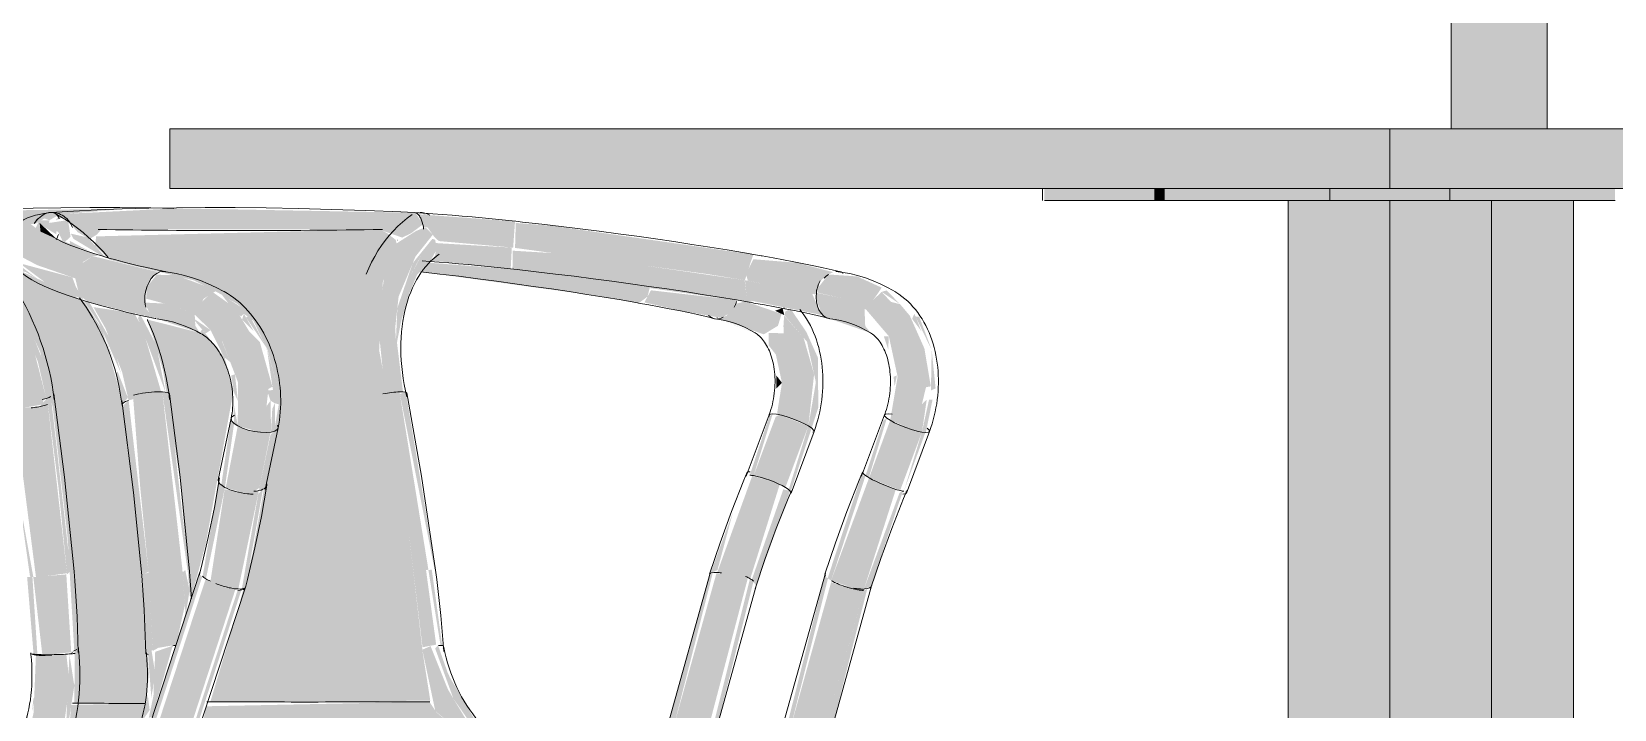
# Model space of a CAD drawing. Header units: inches. Extents: x -23034 to -8288, y -132 to 853.
# Drawn here: x -19366.22 to -19333.19, y 17.87 to 32.03 of the extents above; entities that cross this region are included whole.
import ezdxf

# ---------------------------------------------------------------- set-up
doc = ezdxf.new("R2010")
doc.units = ezdxf.units.IN
doc.header["$MEASUREMENT"] = 0
doc.layers.add('A-GLAZ-CWMG', color=51, linetype='Continuous', lineweight=9)
doc.layers.add('I-FURN', color=30, linetype='Continuous', lineweight=9)

# ---------------------------------------------------------------- blocks, each defined once
blk = doc.blocks.new('HermanMiller_Collection_Air-Chair_SideChair_Arms - Arms-460524-Section 8')
at = {"layer": 'I-FURN'}
h = blk.add_hatch(color=256, dxfattribs=at)
h.paths.add_polyline_path([(-26228.454, 27.851), (-26228.394, 27.959), (-26228.121, 27.792), (-26228.121, 27.884), (-26228.264, 27.913), (-26228.27, 28.087), (-26228.479, 28.085), (-26228.555, 27.928), (-26228.472, 27.865)], flags=0)
h.paths.add_polyline_path([(-26228.154, 27.693), (-26228.148, 27.711), (-26228.165, 27.699)], flags=0)
h = blk.add_hatch(color=256, dxfattribs=at)
h.paths.add_polyline_path([(-26227.947, 27.633), (-26227.827, 27.745), (-26227.88, 28.092), (-26228.268, 28.032), (-26228.263, 27.88), (-26228.089, 27.851), (-26227.987, 27.648)], flags=0)
h.paths.add_polyline_path([(-26228.27, 28.087), (-26228.046, 28.216), (-26228.479, 28.169)], flags=0)
h = blk.add_hatch(color=256, dxfattribs=at)
h.paths.add_polyline_path([(-26227.533, 27.689), (-26227.579, 27.756), (-26227.542, 27.699)], flags=0)
h.paths.add_polyline_path([(-26227.433, 27.694), (-26227.278, 27.789), (-26227.181, 27.901), (-26221.53, 27.898), (-26221.31, 27.867), (-26220.907, 27.726), (-26220.72, 27.816), (-26220.475, 28.002), (-26220.631, 28.245), (-26225.63, 28.336), (-26228.046, 28.216), (-26227.819, 28.002), (-26227.676, 27.837), (-26227.436, 27.696)], flags=0)
h = blk.add_hatch(color=256, dxfattribs=at)
h.paths.add_polyline_path([(-26221.23, 24.475), (-26220.966, 24.506), (-26221.054, 25.836), (-26220.982, 26.493), (-26220.63, 27.329), (-26220.266, 27.789), (-26220.425, 27.941), (-26220.621, 27.862), (-26221.021, 27.606), (-26221.281, 26.924), (-26221.369, 26.267), (-26221.383, 25.651), (-26221.31, 24.937), (-26221.231, 24.482)], flags=0)
h.paths.add_polyline_path([(-26220.308, 28.177), (-26220.541, 28.253), (-26220.46, 28.21), (-26220.34, 28.181)], flags=0)
for points in [[(-26218.592, 27.515), (-26218.552, 28.065), (-26220.579, 28.213), (-26220.467, 27.948), (-26220.381, 27.941), (-26220.229, 27.731), (-26220.141, 27.653), (-26218.745, 27.53)], [(-26227.73, 26.875), (-26227.565, 27.219), (-26227.358, 27.338), (-26227.245, 27.35), (-26228.454, 27.851), (-26228.729, 28.061), (-26228.854, 28.025), (-26228.931, 27.744), (-26229.119, 27.75), (-26228.999, 27.401), (-26228.52, 27.149), (-26227.79, 26.896)], [(-26228.121, 27.699), (-26228.472, 28.032), (-26228.454, 27.851)], [(-26213.755, 26.836), (-26213.642, 27.191), (-26213.58, 27.372), (-26217.754, 27.97), (-26218.537, 28.032), (-26218.552, 27.51), (-26214.544, 26.965)], [(-26220.993, 27.662), (-26221.031, 27.697), (-26220.998, 27.664)], [(-26218.643, 27.078), (-26218.619, 27.517), (-26220.229, 27.613), (-26220.191, 27.531), (-26220.221, 27.347), (-26220.309, 27.244), (-26219.631, 27.181)], [(-26213.619, 26.373), (-26213.719, 26.493), (-26213.761, 26.837), (-26217.54, 27.389), (-26218.599, 27.452), (-26218.606, 27.074), (-26213.675, 26.382)], [(-26227.562, 26.438), (-26227.717, 26.699), (-26227.79, 26.896), (-26228.891, 27.19), (-26228.21, 26.678), (-26227.699, 26.488)], [(-26226.276, 26.52), (-26226.142, 26.871), (-26225.98, 27.001), (-26227.358, 27.338), (-26227.588, 27.19), (-26227.73, 26.875), (-26227.075, 26.699)], [(-26212.267, 26.535), (-26212.182, 26.822), (-26212.012, 26.956), (-26211.915, 27.004), (-26212.67, 27.2), (-26213.58, 27.274), (-26213.732, 26.965), (-26213.694, 26.825), (-26212.27, 26.536)], [(-26226.086, 26.047), (-26226.241, 26.227), (-26226.276, 26.52), (-26227.73, 26.875), (-26227.642, 26.52), (-26227.464, 26.384), (-26226.121, 26.055)], [(-26225.223, 26.106), (-26225.052, 26.448), (-26224.775, 26.624), (-26225.63, 26.942), (-26226.029, 26.95), (-26226.232, 26.699), (-26226.251, 26.451), (-26225.63, 26.285)], [(-26211.227, 26.222), (-26211.002, 26.53), (-26210.902, 26.681), (-26211.412, 26.915), (-26212.012, 26.956), (-26212.248, 26.652), (-26212.237, 26.576), (-26211.731, 26.46)], [(-26211.693, 26.97), (-26211.72, 27.001), (-26211.72, 26.975)], [(-26225.13, 25.737), (-26225.224, 25.884), (-26225.236, 26.112), (-26225.766, 26.344), (-26226.275, 26.368), (-26226.156, 26.086), (-26225.985, 26.018), (-26225.223, 25.768)], [(-26226.198, 20.731), (-26225.493, 20.79), (-26225.912, 24.506), (-26226.525, 24.435), (-26226.373, 22.501)], [(-26225.363, 20.771), (-26225.782, 24.482), (-26225.912, 24.506), (-26225.386, 20.777)], [(-26220.673, 20.76), (-26220.36, 20.79), (-26220.963, 24.506), (-26221.253, 24.471), (-26221.128, 23.971), (-26220.753, 21.449)], [(-26220.212, 20.78), (-26220.832, 24.5), (-26220.955, 24.461), (-26220.23, 20.789)], [(-26226.342, 20.672), (-26226.199, 20.75), (-26226.616, 24.327), (-26226.739, 24.208), (-26226.344, 20.683)], [(-26224.606, 22.509), (-26224.415, 23.844), (-26224.478, 23.942), (-26224.682, 22.559)], [(-26224.017, 22.37), (-26223.992, 22.431), (-26223.886, 22.501), (-26223.654, 23.665), (-26224.119, 23.708), (-26224.338, 23.793), (-26224.589, 22.501), (-26224.119, 22.374)], [(-26211.171, 22.714), (-26210.793, 23.956), (-26210.865, 23.91), (-26211.238, 22.756), (-26211.175, 22.717)], [(-26210.517, 22.444), (-26210.061, 23.665), (-26210.631, 23.859), (-26210.724, 23.91), (-26211.164, 22.71), (-26210.522, 22.446)], [(-26223.898, 22.443), (-26223.765, 22.513), (-26223.564, 23.687), (-26223.654, 23.615), (-26223.898, 22.444)], [(-26210.461, 22.37), (-26209.989, 23.657), (-26210.061, 23.664), (-26210.439, 22.429)], [(-26225.002, 20.601), (-26224.606, 22.509), (-26224.745, 22.586), (-26225.073, 20.636), (-26225.005, 20.602)], [(-26224.332, 20.388), (-26224.326, 20.39), (-26223.898, 22.443), (-26224.392, 22.424), (-26224.612, 22.47), (-26224.911, 20.528), (-26224.352, 20.39)], [(-26224.258, 20.367), (-26224.176, 20.425), (-26223.813, 22.469), (-26223.911, 22.37), (-26224.256, 20.372)], [(-26211.956, 20.565), (-26211.238, 22.756), (-26211.324, 22.756), (-26212.029, 20.613)], [(-26211.375, 20.367), (-26211.366, 20.39), (-26211.263, 20.41), (-26210.606, 22.469), (-26211.164, 22.71), (-26211.956, 20.565), (-26211.382, 20.368)], [(-26211.263, 20.388), (-26211.124, 20.446), (-26210.459, 22.433), (-26210.528, 22.4), (-26211.27, 20.388)], [(-26231.931, 0), (-26231.766, 0), (-26225.083, 20.636), (-26225.138, 20.707), (-26231.766, 0.505)], [(-26231.766, 0), (-26231.022, 0), (-26224.383, 20.394), (-26224.912, 20.529), (-26224.96, 20.578), (-26225.014, 20.578), (-26231.306, 1.402)], [(-26226.24, 19.051), (-26226.112, 19.118), (-26226.198, 20.731), (-26226.326, 20.69), (-26226.244, 19.136)], [(-26226.111, 19.095), (-26225.997, 19.159), (-26225.625, 19.223), (-26225.442, 20.044), (-26225.493, 20.79), (-26226.198, 20.731), (-26226.114, 19.169)], [(-26225.43, 19.817), (-26225.342, 20.36), (-26225.434, 20.785), (-26225.489, 20.737), (-26225.434, 19.939)], [(-26220.483, 19.17), (-26220.198, 19.226), (-26220.41, 20.787), (-26220.673, 20.76), (-26220.483, 19.171)], [(-26220.057, 19.095), (-26220.29, 20.792), (-26220.36, 20.783), (-26220.107, 19.211), (-26220.081, 19.204)], [(-26230.904, 0), (-26230.882, 0), (-26224.256, 20.39), (-26224.345, 20.348), (-26230.952, 0)], [(-26226.195, 17.697), (-26226.118, 17.721), (-26225.696, 19.203), (-26226.061, 19.077), (-26226.097, 18.162), (-26226.194, 17.704)], [(-26219.736, 17.455), (-26219.545, 17.547), (-26219.523, 17.577), (-26219.952, 18.29), (-26220.315, 19.195), (-26220.487, 19.122), (-26220.216, 17.84), (-26219.806, 17.496), (-26219.741, 17.459)], [(-26219.436, 17.521), (-26219.377, 17.633), (-26219.908, 18.535), (-26219.963, 18.654), (-26220.158, 19.21), (-26220.22, 19.149), (-26219.84, 18.104), (-26219.442, 17.525)], [(-26224.931, 17.185), (-26219.847, 17.52), (-26220.191, 17.812), (-26220.34, 18.034), (-26224.994, 17.939), (-26225.153, 17.193), (-26225.14, 17.192)]]:
    blk.add_hatch(color=256, dxfattribs=at).paths.add_polyline_path(points, flags=0)
h = blk.add_hatch(color=256, dxfattribs=at)
h.paths.add_polyline_path([(-26225.845, 24.499), (-26226.04, 25.487), (-26226.368, 26.116), (-26226.422, 26.047), (-26226.079, 25.133), (-26225.848, 24.499)], flags=0)
h.paths.add_polyline_path([(-26227.12, 27.338), (-26227.467, 27.728), (-26227.824, 27.809), (-26227.765, 27.699), (-26227.091, 27.293), (-26227.114, 27.329)], flags=0)
h = blk.add_hatch(color=256, dxfattribs=at)
h.paths.add_polyline_path([(-26223.728, 25.41), (-26223.786, 25.356), (-26223.727, 25.402)], flags=0)
h.paths.add_polyline_path([(-26222.817, 18.028), (-26220.321, 18.059), (-26220.48, 19.07), (-26220.811, 21.944), (-26221.136, 24.02), (-26221.388, 25.376), (-26221.31, 26.807), (-26221.023, 27.603), (-26221.041, 27.677), (-26221.214, 27.813), (-26221.374, 27.9), (-26227.294, 27.751), (-26227.315, 27.559), (-26227.012, 27.265), (-26225.254, 26.833), (-26224.67, 26.533), (-26224.475, 26.276), (-26224.432, 26.191), (-26224.269, 26.08), (-26224.21, 26.135), (-26224.012, 25.989), (-26223.719, 25.385), (-26223.513, 24.612), (-26223.618, 24.541), (-26223.729, 24.535), (-26223.654, 24.321), (-26223.564, 24.266), (-26223.482, 24.245), (-26224.031, 21.12), (-26224.332, 19.958), (-26224.911, 18.033), (-26223.111, 18.029)], flags=0)
h.paths.add_polyline_path([(-26225.329, 20.124), (-26225.005, 21.338), (-26224.426, 24.537), (-26224.614, 25.224), (-26225.083, 25.809), (-26225.13, 25.737), (-26226.238, 26.018), (-26226.092, 25.619), (-26225.898, 24.952), (-26225.537, 22.625), (-26225.331, 20.157)], flags=0)
h.paths.add_polyline_path([(-26224.269, 26.276), (-26224.538, 26.445), (-26224.351, 26.344), (-26224.294, 26.297)], flags=0)
h = blk.add_hatch(color=256, dxfattribs=at)
h.paths.add_polyline_path([(-26226.616, 24.327), (-26225.937, 24.507), (-26226.329, 25.849), (-26226.5, 26.148), (-26227.351, 26.274), (-26227.096, 25.828), (-26226.75, 24.912), (-26226.622, 24.351)], flags=0)
h.paths.add_polyline_path([(-26227.361, 27.39), (-26227.628, 27.489), (-26227.427, 27.413)], flags=0)
h.paths.add_polyline_path([(-26227.42, 27.435), (-26227.843, 27.657), (-26227.841, 27.594), (-26227.467, 27.453)], flags=0)
h = blk.add_hatch(color=256, dxfattribs=at)
h.paths.add_polyline_path([(-26220.496, 27.371), (-26220.733, 26.932), (-26220.6, 27.19), (-26220.52, 27.329)], flags=0)
h.paths.add_polyline_path([(-26220.966, 24.506), (-26220.891, 24.507), (-26221.016, 25.535), (-26220.93, 25.975), (-26220.782, 26.504), (-26220.598, 26.946), (-26220.309, 27.254), (-26220.182, 27.487), (-26220.21, 27.599), (-26220.214, 27.677), (-26220.277, 27.7), (-26220.689, 27.19), (-26221.008, 26.254), (-26221.054, 25.188), (-26220.966, 24.506)], flags=0)
h = blk.add_hatch(color=256, dxfattribs=at)
h.paths.add_polyline_path([(-26213.675, 26.418), (-26213.619, 26.373), (-26213.619, 26.406)], flags=0)
h.paths.add_polyline_path([(-26212.124, 26.104), (-26212.239, 26.291), (-26212.352, 26.554), (-26213.755, 26.836), (-26213.719, 26.493), (-26213.675, 26.418), (-26212.137, 26.106)], flags=0)
h = blk.add_hatch(color=256, dxfattribs=at)
h.paths.add_polyline_path([(-26223.746, 23.657), (-26223.644, 23.665), (-26223.654, 24.321), (-26223.739, 24.203), (-26223.697, 24.567), (-26223.615, 24.61), (-26223.879, 25.549), (-26224.096, 25.762), (-26224.394, 26.256), (-26224.869, 26.593), (-26225.127, 26.344), (-26225.223, 26.106), (-26224.657, 25.55), (-26224.333, 24.704), (-26224.338, 23.793), (-26223.865, 23.661)], flags=0)
h.paths.add_polyline_path([(-26224.003, 25.768), (-26224.21, 26.135), (-26224.249, 26.013), (-26224.023, 25.789)], flags=0)
h = blk.add_hatch(color=256, dxfattribs=at)
h.paths.add_polyline_path([(-26211.731, 26.46), (-26212.265, 26.575), (-26212.27, 26.452)], flags=0)
h.paths.add_polyline_path([(-26211.133, 25.736), (-26211.245, 25.881), (-26211.259, 26.238), (-26211.731, 26.46), (-26212.27, 26.452), (-26212.149, 26.124), (-26212.071, 26.061), (-26211.227, 25.768)], flags=0)
h = blk.add_hatch(color=256, dxfattribs=at)
h.paths.add_polyline_path([(-26210.061, 23.665), (-26209.961, 24.342), (-26210.063, 24.245), (-26209.976, 24.602), (-26209.876, 24.62), (-26210.01, 25.41), (-26210.313, 26.093), (-26210.517, 26.335), (-26210.708, 26.383), (-26210.902, 26.591), (-26211.17, 26.339), (-26211.227, 26.222), (-26210.752, 25.667), (-26210.569, 24.821), (-26210.724, 23.91), (-26210.162, 23.687), (-26210.063, 23.666)], flags=0)
h.paths.add_polyline_path([(-26210.072, 25.768), (-26210.218, 26.135), (-26210.267, 26.032), (-26210.087, 25.789)], flags=0)
h.paths.add_polyline_path([(-26210.517, 26.335), (-26210.8, 26.623), (-26210.902, 26.591)], flags=0)
h = blk.add_hatch(color=256, dxfattribs=at)
h.paths.add_polyline_path([(-26226.739, 24.26), (-26226.631, 24.38), (-26226.849, 24.939), (-26226.873, 24.845), (-26226.747, 24.294)], flags=0)
h.paths.add_polyline_path([(-26226.768, 24.861), (-26226.941, 25.497), (-26227.434, 26.376), (-26227.542, 26.392), (-26227.234, 25.943), (-26226.796, 24.939)], flags=0)
h.paths.add_polyline_path([(-26226.849, 24.939), (-26227.096, 25.621), (-26227.039, 25.435), (-26226.916, 25.114)], flags=0)
h = blk.add_hatch(color=256, dxfattribs=at)
h.paths.add_polyline_path([(-26223.644, 23.665), (-26223.564, 23.687), (-26223.564, 24.266), (-26223.618, 24.15)], flags=0)
h.paths.add_polyline_path([(-26223.598, 24.535), (-26223.513, 24.612), (-26223.726, 25.385), (-26223.615, 24.612)], flags=0)
h.paths.add_polyline_path([(-26223.728, 25.41), (-26224.091, 26.097), (-26224.166, 26.058), (-26223.735, 25.42)], flags=0)
h = blk.add_hatch(color=256, dxfattribs=at)
h.paths.add_polyline_path([(-26224.335, 24.308), (-26224.397, 24.872), (-26224.475, 24.845), (-26224.415, 24.49)], flags=0)
h.paths.add_polyline_path([(-26224.338, 23.793), (-26224.415, 24.218), (-26224.429, 24.202), (-26224.415, 23.844)], flags=0)
h.paths.add_polyline_path([(-26224.495, 25.127), (-26224.668, 25.562), (-26224.903, 25.792), (-26224.657, 25.291), (-26224.614, 25.224)], flags=0)
h.paths.add_polyline_path([(-26225.011, 25.724), (-26224.903, 25.792), (-26225.232, 26.018), (-26225.224, 25.975), (-26225.039, 25.758)], flags=0)
h = blk.add_hatch(color=256, dxfattribs=at)
h.paths.add_polyline_path([(-26209.98, 23.657), (-26209.84, 24.342), (-26209.913, 24.342), (-26210.061, 23.665)], flags=0)
h.paths.add_polyline_path([(-26209.871, 24.535), (-26209.776, 24.577), (-26209.858, 25.385), (-26209.873, 24.577)], flags=0)
h.paths.add_polyline_path([(-26209.858, 25.385), (-26210.117, 26.07), (-26210.196, 26.079), (-26209.872, 25.41)], flags=0)
h = blk.add_hatch(color=256, dxfattribs=at)
h.paths.add_polyline_path([(-26210.632, 24.616), (-26210.583, 24.845), (-26210.653, 24.821), (-26210.635, 24.651)], flags=0)
h.paths.add_polyline_path([(-26210.765, 25.392), (-26210.752, 25.667), (-26210.857, 25.667)], flags=0)
h = blk.add_hatch(color=256, dxfattribs=at)
h.paths.add_polyline_path([(-26217.439, 0.861), (-26213.38, 15.73), (-26213.48, 15.675), (-26217.441, 1.317), (-26217.44, 1.117)], flags=0)
h.paths.add_polyline_path([(-26212.8, 17.539), (-26212.79, 17.54), (-26212.022, 20.608), (-26212.091, 20.657), (-26212.876, 17.539), (-26212.802, 17.539)], flags=0)
h = blk.add_hatch(color=256, dxfattribs=at)
h.paths.add_polyline_path([(-26216.946, 0), (-26212.57, 15.768), (-26213.31, 15.675), (-26217.439, 0.861), (-26217.363, 0), (-26216.99, 0)], flags=0)
h.paths.add_polyline_path([(-26212.79, 17.539), (-26212.057, 17.54), (-26211.263, 20.388), (-26211.746, 20.468), (-26211.956, 20.53), (-26212.79, 17.54)], flags=0)
h = blk.add_hatch(color=256, dxfattribs=at)
h.paths.add_polyline_path([(-26216.812, 0), (-26212.474, 15.772), (-26212.569, 15.701), (-26216.855, 0), (-26216.833, 0)], flags=0)
h.paths.add_polyline_path([(-26212.057, 17.539), (-26211.923, 17.54), (-26211.202, 20.396), (-26211.271, 20.357), (-26212.057, 17.54)], flags=0)
h = blk.add_hatch(color=256, dxfattribs=at)
h.paths.add_polyline_path([(-26226.151, 18.09), (-26226.055, 18.591), (-26226.14, 19.121), (-26226.213, 19.06), (-26226.145, 18.162)], flags=0)
h.paths.add_polyline_path([(-26226.352, 17.606), (-26226.177, 17.859), (-26226.214, 18.17), (-26226.301, 17.812)], flags=0)
for p, q in [((-26211.711, 27), (-26211.856, 27.021)), ((-26211.971, 26.027), (-26211.874, 26.014)), ((-26224.476, 23.953), (-26224.744, 22.669)), ((-26210.841, 24.026), (-26211.321, 22.742)), ((-26223.765, 22.465), (-26223.497, 23.75)), ((-26210.384, 22.392), (-26209.905, 23.677)), ((-26225.127, 20.741), (-26231.933, 0)), ((-26212.074, 20.719), (-26212.962, 17.536)), ((-26230.88, 0), (-26224.177, 20.429)), ((-26211.922, 17.539), (-26211.111, 20.451))]:
    blk.add_line(p, q, dxfattribs=at)
at = {"layer": 'I-FURN', "flags": 128}
for points in [[(-26229.15, 27.627), (-26229.094, 27.817), (-26229, 27.954), (-26228.901, 28.041), (-26228.81, 28.098), (-26228.724, 28.137), (-26228.641, 28.167), (-26228.558, 28.191), (-26228.472, 28.211), (-26228.383, 28.228), (-26228.288, 28.243), (-26228.262, 28.247)], [(-26228.238, 28.25), (-26227.769, 28.28), (-26227.272, 28.306), (-26226.747, 28.326), (-26226.196, 28.34), (-26225.62, 28.35), (-26225.018, 28.353), (-26224.392, 28.352), (-26223.743, 28.345), (-26223.072, 28.332), (-26222.38, 28.314), (-26221.668, 28.291), (-26220.937, 28.263), (-26220.66, 28.251)], [(-26228.151, 28.231), (-26228.03, 28.162), (-26227.912, 28.087), (-26227.795, 28.007), (-26227.68, 27.921), (-26227.567, 27.831), (-26227.457, 27.736), (-26227.349, 27.637), (-26227.244, 27.533), (-26227.141, 27.425), (-26227.041, 27.313)], [(-26220.697, 28.206), (-26220.801, 28.13), (-26220.902, 28.048), (-26220.998, 27.961), (-26221.09, 27.868), (-26221.178, 27.77), (-26221.26, 27.667), (-26221.339, 27.559), (-26221.412, 27.447), (-26221.481, 27.331), (-26221.545, 27.211), (-26221.604, 27.088), (-26221.658, 26.961)], [(-26220.658, 28.251), (-26220.463, 28.238), (-26220.265, 28.224), (-26220.064, 28.209), (-26219.861, 28.193), (-26219.656, 28.176), (-26219.449, 28.158), (-26219.24, 28.139), (-26219.031, 28.118), (-26218.821, 28.097), (-26218.61, 28.075), (-26218.535, 28.066)], [(-26228.224, 27.769), (-26228.21, 27.758), (-26228.172, 27.731), (-26228.11, 27.695), (-26228.027, 27.652), (-26227.924, 27.605), (-26227.803, 27.555), (-26227.665, 27.502), (-26227.51, 27.447), (-26227.339, 27.391), (-26227.156, 27.335)], [(-26213.414, 27.348), (-26213.765, 27.409), (-26214.123, 27.468), (-26214.488, 27.527), (-26214.86, 27.585), (-26215.237, 27.642), (-26215.62, 27.698), (-26216.008, 27.753), (-26216.399, 27.806), (-26216.794, 27.858), (-26217.192, 27.909), (-26217.592, 27.958), (-26217.993, 28.005), (-26218.396, 28.051), (-26218.535, 28.066)], [(-26229.152, 27.605), (-26229.13, 27.389), (-26229.055, 27.218), (-26228.959, 27.092), (-26228.858, 26.996), (-26228.75, 26.915), (-26228.635, 26.843), (-26228.511, 26.776), (-26228.376, 26.712), (-26228.229, 26.648), (-26228.07, 26.586), (-26227.898, 26.523), (-26227.713, 26.461), (-26227.515, 26.398), (-26227.444, 26.377)], [(-26227.156, 27.335), (-26227.026, 27.296), (-26226.886, 27.258), (-26226.736, 27.219), (-26226.578, 27.179), (-26226.411, 27.139), (-26226.235, 27.099), (-26226.052, 27.058), (-26225.861, 27.018), (-26225.847, 27.015)], [(-26220.132, 27.38), (-26220.192, 27.337), (-26220.25, 27.29), (-26220.306, 27.239), (-26220.361, 27.183), (-26220.415, 27.123), (-26220.466, 27.059), (-26220.516, 26.991), (-26220.563, 26.918), (-26220.609, 26.842), (-26220.652, 26.761), (-26220.692, 26.676), (-26220.73, 26.587), (-26220.765, 26.495), (-26220.797, 26.399), (-26220.826, 26.299), (-26220.852, 26.196), (-26220.875, 26.091), (-26220.894, 25.982), (-26220.909, 25.87), (-26220.922, 25.756), (-26220.93, 25.64), (-26220.935, 25.521), (-26220.936, 25.401), (-26220.934, 25.279), (-26220.927, 25.156), (-26220.917, 25.032), (-26220.903, 24.907), (-26220.886, 24.781), (-26220.864, 24.655), (-26220.839, 24.529), (-26220.81, 24.402)], [(-26220.491, 27.238), (-26220.329, 27.226), (-26220.133, 27.212), (-26219.935, 27.196), (-26219.734, 27.179), (-26219.532, 27.162), (-26219.328, 27.143), (-26219.123, 27.123), (-26218.917, 27.102), (-26218.711, 27.08), (-26218.644, 27.072)], [(-26211.755, 27.012), (-26211.936, 27.054), (-26212.124, 27.096), (-26212.32, 27.138), (-26212.523, 27.18), (-26212.732, 27.222), (-26212.948, 27.263), (-26213.169, 27.304), (-26213.397, 27.345), (-26213.414, 27.348)], [(-26224.63, 26.602), (-26224.79, 26.686), (-26224.953, 26.761), (-26225.117, 26.827), (-26225.284, 26.885), (-26225.452, 26.934), (-26225.621, 26.974), (-26225.791, 27.005), (-26225.912, 27.021)], [(-26213.587, 26.363), (-26213.932, 26.423), (-26214.285, 26.482), (-26214.645, 26.54), (-26215.012, 26.597), (-26215.384, 26.653), (-26215.762, 26.708), (-26216.145, 26.762), (-26216.532, 26.815), (-26216.922, 26.867), (-26217.316, 26.917), (-26217.711, 26.965), (-26218.108, 27.012), (-26218.507, 27.057), (-26218.644, 27.072)], [(-26210.616, 26.592), (-26210.767, 26.678), (-26210.921, 26.755), (-26211.079, 26.823), (-26211.24, 26.883), (-26211.403, 26.933), (-26211.569, 26.973), (-26211.711, 27)], [(-26227.644, 26.468), (-26227.573, 26.372), (-26227.503, 26.27), (-26227.434, 26.164), (-26227.368, 26.056), (-26227.305, 25.944), (-26227.244, 25.831), (-26227.186, 25.715), (-26227.131, 25.597), (-26227.08, 25.477), (-26227.031, 25.355), (-26226.986, 25.233), (-26226.945, 25.109), (-26226.906, 24.984), (-26226.872, 24.858), (-26226.841, 24.732), (-26226.813, 24.605), (-26226.79, 24.479), (-26226.77, 24.353), (-26226.753, 24.228)], [(-26223.497, 23.751), (-26223.482, 23.833), (-26223.469, 23.916), (-26223.458, 23.999), (-26223.45, 24.083), (-26223.445, 24.168), (-26223.442, 24.253), (-26223.441, 24.338), (-26223.443, 24.423), (-26223.448, 24.508), (-26223.454, 24.593), (-26223.464, 24.679), (-26223.475, 24.763), (-26223.489, 24.848), (-26223.506, 24.932), (-26223.524, 25.016), (-26223.545, 25.099), (-26223.569, 25.181), (-26223.594, 25.262), (-26223.622, 25.343), (-26223.652, 25.422), (-26223.685, 25.5), (-26223.719, 25.577), (-26223.756, 25.653), (-26223.795, 25.727), (-26223.836, 25.799), (-26223.879, 25.87), (-26223.925, 25.94), (-26223.972, 26.007), (-26224.021, 26.072), (-26224.073, 26.136), (-26224.126, 26.197), (-26224.181, 26.256), (-26224.239, 26.313), (-26224.298, 26.367), (-26224.359, 26.419), (-26224.422, 26.468), (-26224.487, 26.514), (-26224.553, 26.557), (-26224.621, 26.597), (-26224.63, 26.602)], [(-26209.904, 23.678), (-26209.876, 23.758), (-26209.85, 23.839), (-26209.826, 23.921), (-26209.804, 24.004), (-26209.785, 24.087), (-26209.768, 24.171), (-26209.754, 24.256), (-26209.742, 24.341), (-26209.732, 24.426), (-26209.725, 24.511), (-26209.72, 24.596), (-26209.717, 24.682), (-26209.717, 24.767), (-26209.72, 24.852), (-26209.725, 24.936), (-26209.732, 25.02), (-26209.742, 25.104), (-26209.755, 25.187), (-26209.77, 25.269), (-26209.787, 25.35), (-26209.807, 25.431), (-26209.83, 25.51), (-26209.855, 25.588), (-26209.883, 25.665), (-26209.913, 25.741), (-26209.946, 25.815), (-26209.981, 25.887), (-26210.019, 25.958), (-26210.06, 26.027), (-26210.103, 26.094), (-26210.149, 26.159), (-26210.197, 26.222), (-26210.248, 26.282), (-26210.302, 26.34), (-26210.358, 26.395), (-26210.417, 26.448), (-26210.478, 26.497), (-26210.542, 26.544), (-26210.608, 26.587), (-26210.616, 26.592)], [(-26227.444, 26.377), (-26227.299, 26.334), (-26227.146, 26.292), (-26226.985, 26.25), (-26226.816, 26.208), (-26226.639, 26.165), (-26226.455, 26.123), (-26226.263, 26.081), (-26226.064, 26.039), (-26226.049, 26.036)], [(-26211.987, 26.039), (-26212.159, 26.079), (-26212.339, 26.119), (-26212.527, 26.16), (-26212.722, 26.2), (-26212.924, 26.24), (-26213.133, 26.281), (-26213.349, 26.321), (-26213.57, 26.36), (-26213.587, 26.363)], [(-26226.224, 26.018), (-26226.219, 26.005), (-26226.156, 25.86), (-26226.097, 25.713), (-26226.043, 25.564), (-26225.993, 25.414), (-26225.946, 25.263), (-26225.904, 25.111), (-26225.867, 24.958), (-26225.833, 24.804), (-26225.804, 24.65), (-26225.78, 24.496), (-26225.76, 24.342)], [(-26226.025, 26.027), (-26225.908, 26.011), (-26225.79, 25.988), (-26225.672, 25.958), (-26225.553, 25.921), (-26225.434, 25.878), (-26225.315, 25.828), (-26225.196, 25.771), (-26225.113, 25.726)], [(-26211.874, 26.014), (-26211.763, 25.992), (-26211.652, 25.964), (-26211.543, 25.93), (-26211.435, 25.889), (-26211.328, 25.841), (-26211.223, 25.788), (-26211.134, 25.737)], [(-26225.113, 25.726), (-26225.083, 25.709), (-26225.054, 25.69), (-26225.024, 25.669), (-26224.993, 25.646), (-26224.963, 25.62), (-26224.933, 25.593), (-26224.902, 25.563), (-26224.872, 25.531), (-26224.842, 25.497), (-26224.813, 25.462), (-26224.784, 25.424), (-26224.756, 25.384), (-26224.729, 25.342), (-26224.702, 25.299), (-26224.676, 25.254), (-26224.652, 25.208), (-26224.628, 25.16), (-26224.606, 25.11), (-26224.585, 25.059), (-26224.565, 25.008), (-26224.546, 24.955), (-26224.529, 24.901), (-26224.513, 24.846), (-26224.499, 24.791), (-26224.486, 24.735), (-26224.475, 24.678), (-26224.465, 24.621), (-26224.457, 24.564), (-26224.451, 24.507), (-26224.446, 24.45), (-26224.443, 24.393), (-26224.441, 24.337), (-26224.441, 24.28), (-26224.443, 24.225), (-26224.447, 24.17), (-26224.451, 24.115), (-26224.458, 24.062), (-26224.466, 24.01), (-26224.475, 23.958), (-26224.477, 23.952)], [(-26211.134, 25.737), (-26211.112, 25.722), (-26211.09, 25.706), (-26211.068, 25.689), (-26211.045, 25.669), (-26211.023, 25.647), (-26211, 25.623), (-26210.978, 25.597), (-26210.956, 25.569), (-26210.935, 25.539), (-26210.914, 25.507), (-26210.893, 25.472), (-26210.874, 25.436), (-26210.855, 25.398), (-26210.837, 25.358), (-26210.82, 25.316), (-26210.804, 25.272), (-26210.789, 25.226), (-26210.775, 25.179), (-26210.763, 25.131), (-26210.752, 25.081), (-26210.742, 25.03), (-26210.734, 24.977), (-26210.728, 24.924), (-26210.723, 24.87), (-26210.719, 24.815), (-26210.718, 24.759), (-26210.717, 24.703), (-26210.719, 24.646), (-26210.722, 24.59), (-26210.726, 24.532), (-26210.733, 24.475), (-26210.741, 24.418), (-26210.75, 24.361), (-26210.761, 24.305), (-26210.774, 24.249), (-26210.788, 24.194), (-26210.804, 24.139), (-26210.821, 24.085), (-26210.839, 24.032), (-26210.842, 24.025)], [(-26225.346, 20.756), (-26225.542, 22.72), (-26225.764, 24.462)], [(-26220.212, 20.78), (-26220.505, 22.744), (-26220.813, 24.486)], [(-26226.754, 24.323), (-26226.512, 22.401), (-26226.342, 20.671)], [(-26224.338, 23.793), (-26224.415, 23.844), (-26224.463, 23.894), (-26224.478, 23.942), (-26224.46, 23.984), (-26224.409, 24.016)], [(-26223.644, 23.665), (-26223.746, 23.657), (-26223.865, 23.661), (-26223.992, 23.679), (-26224.119, 23.708), (-26224.237, 23.747), (-26224.338, 23.793)], [(-26223.511, 23.809), (-26223.496, 23.761), (-26223.514, 23.719), (-26223.564, 23.687), (-26223.644, 23.665)], [(-26210.842, 24.025), (-26210.819, 24.042), (-26210.766, 24.046), (-26210.685, 24.038)], [(-26210.724, 23.91), (-26210.793, 23.956), (-26210.833, 23.995), (-26210.842, 24.024), (-26210.842, 24.025)], [(-26210.061, 23.665), (-26210.162, 23.687), (-26210.278, 23.719), (-26210.4, 23.761), (-26210.521, 23.809), (-26210.631, 23.859), (-26210.724, 23.91)], [(-26209.904, 23.678), (-26209.927, 23.661), (-26209.98, 23.657), (-26210.061, 23.665)], [(-26209.953, 23.747), (-26209.913, 23.708), (-26209.904, 23.679), (-26209.904, 23.678)], [(-26212.085, 20.698), (-26211.865, 21.355), (-26211.626, 22.009), (-26211.368, 22.66), (-26211.299, 22.826)], [(-26224.719, 22.71), (-26224.827, 22.087), (-26224.956, 21.461), (-26225.104, 20.832), (-26225.145, 20.672)], [(-26223.731, 22.554), (-26223.845, 21.901), (-26223.979, 21.246), (-26224.134, 20.589), (-26224.177, 20.421)], [(-26211.132, 20.394), (-26210.921, 21.025), (-26210.691, 21.653), (-26210.443, 22.279), (-26210.377, 22.438)], [(-26226.342, 20.671), (-26226.292, 19.953), (-26226.261, 19.232), (-26226.257, 19.041)], [(-26225.307, 20.192), (-26225.33, 20.56), (-26225.346, 20.756)], [(-26220.04, 19.086), (-26220.103, 19.837), (-26220.187, 20.584), (-26220.212, 20.78)], [(-26219.371, 17.694), (-26219.435, 17.778), (-26219.496, 17.864), (-26219.555, 17.953), (-26219.612, 18.045), (-26219.666, 18.138), (-26219.717, 18.234), (-26219.765, 18.333), (-26219.81, 18.432), (-26219.853, 18.534), (-26219.892, 18.637), (-26219.928, 18.741), (-26219.961, 18.846), (-26219.99, 18.953), (-26220.016, 19.059), (-26220.039, 19.167), (-26220.045, 19.197)], [(-26226.382, 17.551), (-26226.356, 17.631), (-26226.331, 17.714), (-26226.309, 17.8), (-26226.289, 17.889), (-26226.272, 17.981), (-26226.257, 18.076), (-26226.245, 18.174), (-26226.235, 18.274), (-26226.228, 18.376), (-26226.224, 18.48), (-26226.223, 18.585), (-26226.224, 18.692), (-26226.228, 18.801), (-26226.236, 18.91), (-26226.245, 19.02), (-26226.249, 19.052)]]:
    blk.add_lwpolyline(points, dxfattribs=at)
at = {"layer": 'I-FURN'}
for centre, major_axis, ratio, start_param, end_param in [((-26228.392, 27.793), (0.241, 0.438), 0.575844, 0.576192, 1.36159), ((-26228.392, 27.793), (0.241, 0.438), 0.575844, 5.81218, 6.859377), ((-26220.415, 27.793), (-0.282, 0.413), 0.716528, 5.312041, 5.83564), ((-26228.392, 27.793), (0.241, 0.438), 0.575844, 4.766664, 5.01396), ((-26137.421, 76.171), (127.201, 35.356), 0.258686, 3.859072, 3.92262), ((-26225.948, 26.525), (0.101, 0.49), 0.647666, 0.144167, 1.714963), ((-26225.948, 26.525), (0.101, 0.49), 0.647666, 6.165553, 6.427352), ((-26211.913, 26.524), (0.057, 0.497), 0.711436, 1.012502, 1.536101), ((-26211.871, 26.525), (0.116, 0.486), 0.74611, 0.688753, 0.950552), ((-26211.913, 26.524), (0.057, 0.497), 0.711436, 6.24849, 6.283185), ((-26211.871, 26.525), (0.116, 0.486), 0.74611, 6.18654, 6.448339), ((-26225.948, 26.525), (0.101, 0.49), 0.647666, 1.714963, 2.238562), ((-26211.913, 26.524), (0.057, 0.497), 0.711436, 1.536101, 3.106897), ((-26226.259, 24.392), (0.495, 0.07), 0.185134, 1.845101, 2.077277), ((-26226.259, 24.392), (0.495, 0.07), 0.185134, 0.76828, 1.815478), ((-26226.259, 24.392), (0.495, 0.07), 0.185134, 0, 0.76828), ((-26221.305, 24.392), (0.491, 0.093), 0.137076, 0.776443, 1.556152), ((-26221.305, 24.392), (0.491, 0.093), 0.137076, 6.012431, 7.059629), ((-26226.257, 24.285), (0.497, 0.057), 0.234229, 2.353468, 3.141593), ((-26210.838, 22.632), (-0.461, 0.194), 0.144221, 6.084046, 7.131243), ((-26224.254, 22.567), (-0.49, 0.102), 0.343411, 0.059352, 0.84475), ((-26224.254, 22.567), (-0.49, 0.102), 0.343411, 0.84475, 1.887204), ((-26224.225, 22.632), (-0.494, 0.078), 0.383229, 2.354042, 3.40124), ((-26210.838, 22.632), (-0.461, 0.194), 0.144221, 0.848058, 2.418854), ((-26224.254, 22.567), (-0.49, 0.102), 0.343411, 1.891948, 2.153747), ((-26224.225, 22.632), (-0.494, 0.078), 0.383229, 2.092243, 2.353286), ((-26210.838, 22.632), (-0.461, 0.194), 0.144221, 2.418854, 2.680654), ((-26210.853, 22.567), (-0.468, 0.175), 0.191458, 2.630028, 3.415426), ((-26210.838, 22.632), (-0.461, 0.194), 0.144221, 3.141593, 3.204252), ((-26224.652, 20.585), (-0.475, 0.156), 0.256017, 0.558045, 0.819845), ((-26224.652, 20.585), (-0.475, 0.156), 0.256017, 0.828771, 1.081644), ((-26224.652, 20.585), (-0.475, 0.156), 0.256017, 1.344129, 1.605243), ((-26211.608, 20.546), (-0.476, 0.152), 0.239355, 0.045624, 0.307423), ((-26211.608, 20.546), (-0.476, 0.152), 0.239355, 0.853933, 1.092821), ((-26211.608, 20.546), (-0.476, 0.152), 0.239355, 1.114973, 1.354621), ((-26224.652, 20.585), (-0.475, 0.156), 0.256017, 1.607945, 1.867042), ((-26224.652, 20.585), (-0.475, 0.156), 0.256017, 1.87208, 2.128842), ((-26224.652, 20.585), (-0.475, 0.156), 0.256017, 2.136708, 2.390641), ((-26224.661, 20.546), (-0.484, 0.125), 0.295373, 2.386861, 2.91046), ((-26224.652, 20.585), (-0.475, 0.156), 0.256017, 2.390641, 2.91424), ((-26224.652, 20.585), (-0.475, 0.156), 0.256017, 3.141593, 3.176039), ((-26224.661, 20.546), (-0.484, 0.125), 0.295373, 3.141593, 3.172259), ((-26211.608, 20.546), (-0.476, 0.152), 0.239355, 1.376763, 1.61642), ((-26211.608, 20.546), (-0.476, 0.152), 0.239355, 1.639212, 1.87822), ((-26211.608, 20.546), (-0.476, 0.152), 0.239355, 1.902428, 2.140019), ((-26211.593, 20.585), (-0.482, 0.134), 0.301377, 1.881957, 2.128799), ((-26211.608, 20.546), (-0.476, 0.152), 0.239355, 2.166878, 2.401818), ((-26211.593, 20.585), (-0.482, 0.134), 0.301377, 2.143756, 2.38596), ((-26211.593, 20.585), (-0.482, 0.134), 0.301377, 2.405556, 3.190954), ((-26225.752, 19.106), (0.497, 0.055), 0.180952, 1.301619, 1.437814), ((-26220.536, 19.106), (0.492, 0.091), 0.107353, 0.113114, 0.636713), ((-26225.757, 19.052), (0.5, 0.01), 0.069551, 2.877975, 3.139774), ((-26225.757, 19.052), (0.5, 0.01), 0.069551, 3.141593, 3.401574), ((-26225.752, 19.106), (0.497, 0.055), 0.180952, 3.008611, 3.532209)]:
    blk.add_ellipse(centre, major_axis=major_axis, ratio=ratio, start_param=start_param, end_param=end_param, dxfattribs=at)
for points in [[(-26228.571, 28.032), (-26228.553, 28.063), (-26228.532, 28.092), (-26228.508, 28.117)], [(-26228.429, 28.184), (-26228.401, 28.202), (-26228.371, 28.216), (-26228.339, 28.228)], [(-26220.66, 28.251), (-26220.66, 28.251), (-26220.659, 28.251), (-26220.658, 28.25)]]:
    blk.add_open_spline(points, degree=3, dxfattribs=at)
for points, knots in [([(-26228.262, 28.247), (-26228.255, 28.248), (-26228.216, 28.252), (-26228.176, 28.251), (-26228.143, 28.245)], [-0.171433, -0.171433, -0.171433, -0.171433, -0.1428571, 0, 0, 0, 0]), ([(-26228.143, 28.245), (-26228.093, 28.237), (-26227.997, 28.202), (-26227.869, 28.094), (-26227.81, 27.992), (-26227.788, 27.934)], [-1, -1, -1, -1, -0.7857143, -0.5714286, -0.3324878, -0.3324878, -0.3324878, -0.3324878]), ([(-26220.631, 28.245), (-26220.614, 28.24), (-26220.581, 28.22), (-26220.537, 28.168), (-26220.489, 28.07), (-26220.466, 27.971), (-26220.459, 27.899)], [-1, -1, -1, -1, -0.8571429, -0.7142857, -0.5714286, -0.2857143, -0.2857143, -0.2857143, -0.2857143]), ([(-26224.981, 18.033), (-26224.268, 18.03), (-26222.739, 18.026), (-26221.167, 18.031), (-26220.329, 18.034)], [-0.8928549, -0.8928549, -0.8928549, -0.8928549, -0.5, -0.0594956, -0.0594956, -0.0594956, -0.0594956])]:
    blk.add_open_spline(points, degree=3, knots=knots, dxfattribs=at)
blk = doc.blocks.new('Falcon 7700 Series Pedestal Base - 36_ Square Top x 30_ - Wheelchair Height-460525-Section 8')
at = {"layer": 'I-FURN'}
for points in [[(-26216.99, 28.75), (-26200.297, 28.75), (-26200.297, 30), (-26225.753, 30), (-26225.753, 28.75), (-26221.31, 28.75)], [(-26182.431, 28.75), (-26174.841, 28.75), (-26174.841, 30), (-26200.297, 30), (-26200.297, 28.75), (-26186.751, 28.75)], [(-26207.505, 28.5), (-26205.215, 28.5), (-26205.215, 28.75), (-26207.505, 28.75)], [(-26201.919, 28.5), (-26201.505, 28.5), (-26201.505, 28.75), (-26204.998, 28.75), (-26204.998, 28.5)], [(-26199.09, 28.5), (-26199.09, 28.75), (-26201.505, 28.75), (-26201.505, 28.5), (-26199.215, 28.5)], [(-26198.676, 28.5), (-26195.596, 28.5), (-26195.596, 28.75), (-26199.09, 28.75), (-26199.09, 28.5)], [(-26200.297, 0.75), (-26200.297, 28.5), (-26202.419, 28.5), (-26202.419, 0.75)], [(-26200.297, 0.75), (-26198.176, 0.75), (-26198.176, 28.5), (-26200.297, 28.5), (-26200.297, 1.402)]]:
    blk.add_hatch(color=256, dxfattribs=at).paths.add_polyline_path(points, flags=0)
for p, q in [((-26225.753, 30), (-26200.297, 30)), ((-26225.753, 30), (-26225.753, 28.75)), ((-26200.297, 30), (-26174.841, 30)), ((-26200.297, 28.75), (-26200.297, 30)), ((-26200.297, 28.75), (-26225.753, 28.75)), ((-26207.547, 28.75), (-26207.547, 28.5)), ((-26201.547, 28.75), (-26201.547, 28.5)), ((-26174.841, 28.75), (-26200.297, 28.75)), ((-26199.047, 28.5), (-26199.047, 28.75)), ((-26205.215, 28.5), (-26207.505, 28.5)), ((-26205.215, 28.5), (-26204.998, 28.5)), ((-26204.998, 28.5), (-26205.215, 28.5)), ((-26201.919, 28.5), (-26204.998, 28.5)), ((-26202.419, 0.75), (-26202.419, 28.5)), ((-26201.919, 28.5), (-26201.505, 28.5)), ((-26199.09, 28.5), (-26201.505, 28.5)), ((-26200.297, 28.5), (-26200.297, 0.75)), ((-26199.09, 28.5), (-26198.676, 28.5)), ((-26195.596, 28.5), (-26198.676, 28.5)), ((-26198.176, 0.75), (-26198.176, 28.5))]:
    blk.add_line(p, q, dxfattribs=at)
blk = doc.blocks.new('HermanMiller_Collection_Air-Chair_SideChair_Arms - Arms-V32-Section 8')
at = {"layer": 'I-FURN'}
h = blk.add_hatch(color=256, dxfattribs=at)
h.paths.add_polyline_path([(-26231.047, 27.825), (-26228.855, 28.023), (-26228.849, 28.026), (-26228.657, 28.006), (-26228.54, 28.025), (-26228.268, 28.192), (-26226.64, 28.331), (-26229.95, 28.28), (-26230.838, 28.184), (-26231.024, 27.933)], flags=0)
h.paths.add_polyline_path([(-26228.128, 28.088), (-26227.957, 28.164), (-26228.049, 28.215), (-26228.132, 28.092)], flags=0)
h = blk.add_hatch(color=256, dxfattribs=at)
h.paths.add_polyline_path([(-26228.903, 24.155), (-26228.407, 24.242), (-26228.393, 24.353), (-26228.336, 24.375), (-26228.655, 25.618), (-26229.128, 26.625), (-26229.727, 27.304), (-26230.626, 27.344), (-26230.691, 27.325), (-26230.376, 27.084), (-26229.725, 26.248), (-26229.164, 24.845), (-26228.935, 24.157)], flags=0)
h.paths.add_polyline_path([(-26231.063, 27.609), (-26231.045, 27.933), (-26231.144, 27.671), (-26231.067, 27.612)], flags=0)
h = blk.add_hatch(color=256, dxfattribs=at)
h.paths.add_polyline_path([(-26230.665, 27.258), (-26230.745, 27.31), (-26230.676, 27.353), (-26229.95, 27.293), (-26228.999, 27.401), (-26229.119, 27.75), (-26228.921, 27.781), (-26228.931, 27.912), (-26231.047, 27.825), (-26230.985, 27.501), (-26230.745, 27.282), (-26230.666, 27.259)], flags=0)
h.paths.add_polyline_path([(-26228.121, 27.699), (-26228.085, 27.779), (-26228.127, 27.705)], flags=0)
h = blk.add_hatch(color=256, dxfattribs=at)
h.paths.add_polyline_path([(-26228.53, 26.873), (-26228.855, 27.022), (-26228.765, 27.007)], flags=0)
h.paths.add_polyline_path([(-26226.256, 18), (-26226.191, 18.614), (-26226.417, 21.448), (-26226.774, 24.41), (-26227.17, 25.819), (-26227.586, 26.446), (-26227.551, 26.35), (-26227.729, 26.499), (-26228.53, 26.873), (-26229.143, 27.334), (-26229.589, 27.252), (-26228.954, 26.411), (-26228.459, 25.338), (-26228.196, 24.169), (-26227.887, 21.448), (-26227.738, 18.896), (-26227.751, 18.004), (-26226.286, 18)], flags=0)
h.paths.add_polyline_path([(-26226.637, 24.4), (-26226.636, 24.412), (-26226.64, 24.41)], flags=0)
for points in [[(-26215.964, 26.362), (-26215.788, 26.493), (-26215.735, 26.709), (-26218.439, 27.053), (-26220.358, 27.202), (-26220.496, 27.009), (-26216.99, 26.529), (-26216.036, 26.373)], [(-26228.335, 24.369), (-26228.245, 24.405), (-26228.407, 25.162), (-26228.766, 26.071), (-26229.424, 27.067), (-26229.096, 26.56), (-26228.51, 25.137), (-26228.336, 24.375)], [(-26214.235, 26.047), (-26214.052, 26.172), (-26213.923, 26.422), (-26215.716, 26.625), (-26215.853, 26.373), (-26215.094, 26.198)], [(-26213.36, 25.706), (-26213.066, 25.884), (-26212.99, 26.133), (-26213.748, 26.394), (-26213.952, 26.34), (-26214.138, 26.095), (-26214.298, 26.031), (-26213.452, 25.737)], [(-26212.431, 23.793), (-26212.312, 24.872), (-26212.531, 25.635), (-26212.936, 26.1), (-26212.951, 25.884), (-26212.946, 25.726), (-26213.258, 25.737), (-26213.258, 25.472), (-26213.111, 25.287), (-26212.982, 24.694), (-26213.086, 24.038), (-26212.524, 23.844)], [(-26212.362, 23.747), (-26212.224, 24.179), (-26212.232, 25.218), (-26212.475, 25.758), (-26212.805, 26.242), (-26212.913, 26.18), (-26212.928, 26.1), (-26212.459, 25.55), (-26212.275, 24.704), (-26212.431, 23.793)], [(-26214.298, 26.031), (-26214.341, 26.065), (-26214.342, 26.047)], [(-26213.542, 25.736), (-26214.298, 26.016), (-26213.723, 25.798), (-26213.547, 25.737)], [(-26213.101, 24.575), (-26212.982, 24.694), (-26213.098, 24.845)], [(-26228.501, 20.635), (-26227.902, 20.716), (-26228.315, 24.375), (-26228.417, 24.268), (-26228.464, 24.2), (-26229, 24.155), (-26228.549, 20.636)], [(-26227.9, 20.696), (-26227.826, 20.766), (-26228.237, 24.405), (-26228.315, 24.375), (-26228.078, 22.501)], [(-26213.574, 22.754), (-26213.175, 24.046), (-26213.25, 23.984), (-26213.654, 22.763), (-26213.594, 22.757)], [(-26212.911, 22.509), (-26212.431, 23.793), (-26213.038, 24.026), (-26213.114, 23.984), (-26213.574, 22.754), (-26213.003, 22.559)], [(-26212.802, 22.422), (-26212.362, 23.747), (-26212.431, 23.793), (-26212.842, 22.462)], [(-26213.648, 20.59), (-26213.029, 22.571), (-26213.601, 22.754), (-26214.331, 20.737), (-26213.81, 20.653), (-26213.648, 20.602)], [(-26213.518, 20.458), (-26212.814, 22.435), (-26212.954, 22.47), (-26213.613, 20.578), (-26213.519, 20.459)], [(-26228.604, 20.637), (-26228.912, 22.342), (-26228.673, 20.643), (-26228.622, 20.638)], [(-26214.475, 20.719), (-26214.329, 20.782), (-26214.003, 21.997), (-26214.468, 20.737)], [(-26228.519, 19.02), (-26228.623, 20.638), (-26228.733, 20.637), (-26228.599, 19.025), (-26228.549, 19.022)], [(-26228.295, 19.015), (-26227.813, 19.068), (-26227.916, 20.693), (-26228.604, 20.635), (-26228.416, 19.016)], [(-26228.146, 17.058), (-26228.035, 17.073), (-26227.843, 18.393), (-26227.916, 19.026), (-26228.55, 19.009), (-26228.598, 17.812), (-26228.709, 17.287), (-26228.394, 17.095), (-26228.268, 17.065)], [(-26227.812, 19.034), (-26227.731, 19.122), (-26227.813, 19.051)], [(-26226.704, 16.91), (-26226.399, 17.066), (-26226.311, 17.13), (-26226.319, 17.313), (-26226.387, 17.536), (-26226.323, 17.723), (-26226.286, 18), (-26227.813, 17.966), (-26227.901, 16.954), (-26226.776, 16.913)]]:
    blk.add_hatch(color=256, dxfattribs=at).paths.add_polyline_path(points, flags=0)
h = blk.add_hatch(color=256, dxfattribs=at)
h.paths.add_polyline_path([(-26212.933, 26.106), (-26212.971, 26.252), (-26213.127, 26.198), (-26213.089, 26.18)], flags=0)
h.paths.add_polyline_path([(-26212.899, 26.246), (-26212.95, 26.271), (-26212.95, 26.257)], flags=0)
h = blk.add_hatch(color=256, dxfattribs=at)
h.paths.add_polyline_path([(-26220.192, 0), (-26220.124, 0), (-26218.464, 6.21), (-26218.51, 6.268), (-26220.237, 0)], flags=0)
h.paths.add_polyline_path([(-26217.482, 9.48), (-26215.85, 15.641), (-26215.91, 15.596), (-26217.483, 9.734), (-26217.482, 9.609)], flags=0)
h.paths.add_polyline_path([(-26215.367, 17.546), (-26215.232, 17.55), (-26214.423, 20.734), (-26214.501, 20.653), (-26215.366, 17.55)], flags=0)
h = blk.add_hatch(color=256, dxfattribs=at)
h.paths.add_polyline_path([(-26219.707, 0), (-26219.391, 0), (-26218.451, 3.65), (-26218.51, 5.789), (-26220.037, 0), (-26219.823, 0)], flags=0)
h.paths.add_polyline_path([(-26217.469, 6.895), (-26215.07, 15.677), (-26215.782, 15.578), (-26217.481, 9.31), (-26217.47, 7.113)], flags=0)
h.paths.add_polyline_path([(-26215.233, 17.547), (-26214.499, 17.55), (-26213.692, 20.625), (-26213.993, 20.707), (-26214.003, 20.72), (-26214.349, 20.718), (-26215.232, 17.55)], flags=0)
h = blk.add_hatch(color=256, dxfattribs=at)
h.paths.add_polyline_path([(-26219.314, 0), (-26219.221, 0), (-26218.448, 3.099), (-26218.51, 3.159), (-26219.391, 0)], flags=0)
h.paths.add_polyline_path([(-26217.466, 6.297), (-26214.934, 15.685), (-26215.026, 15.658), (-26217.467, 6.612), (-26217.466, 6.311)], flags=0)
h.paths.add_polyline_path([(-26214.329, 17.548), (-26213.575, 20.551), (-26213.655, 20.578), (-26214.413, 17.549), (-26214.33, 17.548)], flags=0)
h = blk.add_hatch(color=256, dxfattribs=at)
h.paths.add_polyline_path([(-26228.035, 17.073), (-26227.944, 17.109), (-26227.749, 18.368), (-26227.851, 19.026), (-26227.915, 17.642), (-26227.981, 17.328)], flags=0)
h.paths.add_polyline_path([(-26227.944, 17.109), (-26227.862, 17.257), (-26227.909, 17.255)], flags=0)
h = blk.add_hatch(color=256, dxfattribs=at)
h.paths.add_polyline_path([(-26228.628, 17.822), (-26228.55, 18.188), (-26228.604, 18.094), (-26228.628, 17.826)], flags=0)
h.paths.add_polyline_path([(-26228.709, 17.287), (-26228.714, 17.812), (-26228.769, 17.371)], flags=0)
for p, q in [((-26214.379, 26.027), (-26214.283, 26.014)), ((-26213.251, 24.025), (-26213.73, 22.742)), ((-26212.793, 22.392), (-26212.313, 23.678)), ((-26212.336, 23.661), (-26212.313, 23.678)), ((-26214.483, 20.719), (-26215.367, 17.546)), ((-26214.329, 17.548), (-26213.52, 20.451))]:
    blk.add_line(p, q, dxfattribs=at)
at = {"layer": 'I-FURN', "flags": 128}
for points in [[(-26230.647, 28.25), (-26230.177, 28.28), (-26229.68, 28.306), (-26229.156, 28.326), (-26228.605, 28.34), (-26228.029, 28.35), (-26227.427, 28.353), (-26226.801, 28.352), (-26226.152, 28.345), (-26225.669, 28.336)], [(-26229.45, 27.313), (-26229.353, 27.196), (-26229.259, 27.076), (-26229.168, 26.953), (-26229.081, 26.826), (-26228.996, 26.696), (-26228.915, 26.563), (-26228.838, 26.427), (-26228.764, 26.289), (-26228.694, 26.148), (-26228.627, 26.005), (-26228.565, 25.86), (-26228.506, 25.713), (-26228.452, 25.564), (-26228.401, 25.414), (-26228.355, 25.263), (-26228.313, 25.111), (-26228.275, 24.958), (-26228.242, 24.804), (-26228.213, 24.65), (-26228.189, 24.496), (-26228.169, 24.342)], [(-26215.996, 26.363), (-26216.341, 26.423), (-26216.694, 26.482), (-26217.054, 26.54), (-26217.42, 26.597), (-26217.793, 26.653), (-26218.171, 26.708), (-26218.554, 26.762), (-26218.941, 26.815), (-26219.331, 26.867), (-26219.725, 26.917), (-26220.12, 26.965), (-26220.517, 27.012)], [(-26214.395, 26.039), (-26214.567, 26.079), (-26214.748, 26.119), (-26214.935, 26.16), (-26215.131, 26.2), (-26215.333, 26.24), (-26215.542, 26.281), (-26215.758, 26.321), (-26215.979, 26.36), (-26215.996, 26.363)], [(-26212.313, 23.678), (-26212.285, 23.758), (-26212.259, 23.839), (-26212.235, 23.921), (-26212.213, 24.004), (-26212.194, 24.087), (-26212.177, 24.171), (-26212.163, 24.256), (-26212.151, 24.341), (-26212.141, 24.426), (-26212.134, 24.511), (-26212.129, 24.596), (-26212.126, 24.682), (-26212.126, 24.767), (-26212.129, 24.852), (-26212.134, 24.936), (-26212.141, 25.02), (-26212.151, 25.104), (-26212.164, 25.187), (-26212.179, 25.269), (-26212.196, 25.35), (-26212.216, 25.431), (-26212.239, 25.51), (-26212.264, 25.588), (-26212.291, 25.665), (-26212.322, 25.741), (-26212.355, 25.815), (-26212.39, 25.887), (-26212.428, 25.958), (-26212.469, 26.027), (-26212.512, 26.094), (-26212.558, 26.159), (-26212.606, 26.222)], [(-26214.283, 26.014), (-26214.172, 25.992), (-26214.061, 25.964), (-26213.952, 25.93), (-26213.844, 25.889), (-26213.737, 25.841), (-26213.632, 25.788), (-26213.543, 25.737)], [(-26213.543, 25.737), (-26213.521, 25.722), (-26213.499, 25.706), (-26213.477, 25.689), (-26213.454, 25.669), (-26213.432, 25.647), (-26213.409, 25.623), (-26213.387, 25.597), (-26213.365, 25.569), (-26213.344, 25.539), (-26213.323, 25.507), (-26213.302, 25.472), (-26213.282, 25.436), (-26213.264, 25.398), (-26213.245, 25.358), (-26213.228, 25.316), (-26213.212, 25.272), (-26213.198, 25.226), (-26213.184, 25.179), (-26213.172, 25.131), (-26213.161, 25.081), (-26213.151, 25.03), (-26213.143, 24.977), (-26213.137, 24.924), (-26213.132, 24.87), (-26213.128, 24.815), (-26213.126, 24.759), (-26213.126, 24.703), (-26213.128, 24.646), (-26213.131, 24.59), (-26213.135, 24.532), (-26213.142, 24.475), (-26213.149, 24.418), (-26213.159, 24.361), (-26213.17, 24.305), (-26213.183, 24.249), (-26213.197, 24.194), (-26213.213, 24.139), (-26213.23, 24.085), (-26213.248, 24.032), (-26213.251, 24.025)], [(-26227.755, 20.756), (-26227.951, 22.72), (-26228.173, 24.462)], [(-26213.094, 24.038), (-26213.175, 24.046), (-26213.228, 24.042), (-26213.251, 24.025)], [(-26213.251, 24.025), (-26213.251, 24.024), (-26213.242, 23.995)], [(-26212.754, 23.942), (-26212.877, 23.984), (-26212.993, 24.016), (-26213.094, 24.038)], [(-26212.431, 23.793), (-26212.524, 23.844), (-26212.634, 23.894), (-26212.754, 23.942)], [(-26212.313, 23.678), (-26212.313, 23.679), (-26212.322, 23.708), (-26212.362, 23.747), (-26212.431, 23.793)], [(-26214.494, 20.698), (-26214.274, 21.355), (-26214.035, 22.009), (-26213.777, 22.66), (-26213.708, 22.826)], [(-26213.541, 20.394), (-26213.33, 21.025), (-26213.1, 21.653), (-26212.852, 22.279), (-26212.786, 22.438)], [(-26227.666, 19.062), (-26227.692, 19.812), (-26227.739, 20.56), (-26227.755, 20.756)], [(-26227.848, 17.218), (-26227.81, 17.332), (-26227.776, 17.448), (-26227.746, 17.567), (-26227.719, 17.688), (-26227.695, 17.812), (-26227.676, 17.937), (-26227.66, 18.064), (-26227.647, 18.192), (-26227.639, 18.322), (-26227.633, 18.453), (-26227.632, 18.585), (-26227.633, 18.719), (-26227.639, 18.853), (-26227.647, 18.987), (-26227.66, 19.122), (-26227.664, 19.161)], [(-26228.791, 17.551), (-26228.765, 17.631), (-26228.74, 17.714), (-26228.718, 17.8), (-26228.698, 17.889), (-26228.681, 17.981), (-26228.666, 18.076), (-26228.654, 18.174), (-26228.644, 18.274), (-26228.637, 18.376), (-26228.633, 18.48), (-26228.632, 18.585), (-26228.633, 18.692), (-26228.637, 18.801), (-26228.644, 18.91), (-26228.654, 19.02), (-26228.658, 19.052)]]:
    blk.add_lwpolyline(points, dxfattribs=at)
at = {"layer": 'I-FURN'}
for centre, major_axis, ratio, start_param, end_param in [((-26214.279, 26.525), (0.116, 0.486), 0.74611, 2.783148, 3.044947), ((-26214.279, 26.525), (0.116, 0.486), 0.74611, 4.353944, 4.615743), ((-26214.322, 26.524), (0.057, 0.497), 0.711436, 2.845098, 3.106897), ((-26214.322, 26.524), (0.057, 0.497), 0.711436, 3.106897, 3.630496), ((-26228.665, 24.285), (0.497, 0.057), 0.234229, 4.713014, 4.971462), ((-26228.665, 24.285), (0.497, 0.057), 0.234229, 4.975221, 5.233261), ((-26228.668, 24.392), (0.495, 0.07), 0.185134, 5.21887, 5.480669), ((-26228.665, 24.285), (0.497, 0.057), 0.234229, 5.239572, 5.495061), ((-26228.668, 24.392), (0.495, 0.07), 0.185134, 5.480669, 5.742468), ((-26213.247, 22.632), (-0.461, 0.194), 0.144221, 5.822246, 6.345845), ((-26213.262, 22.567), (-0.468, 0.175), 0.191458, 5.509821, 5.771621), ((-26213.262, 22.567), (-0.468, 0.175), 0.191458, 3.939025, 5.509821), ((-26213.262, 22.567), (-0.468, 0.175), 0.191458, 3.141593, 3.939025), ((-26214.017, 20.546), (-0.476, 0.152), 0.239355, 5.543411, 6.328809), ((-26214.017, 20.546), (-0.476, 0.152), 0.239355, 5.282674, 5.542834), ((-26214.001, 20.585), (-0.482, 0.134), 0.301377, 3.976352, 4.23196), ((-26214.001, 20.585), (-0.482, 0.134), 0.301377, 3.714553, 3.976352), ((-26228.166, 19.052), (0.5, 0.01), 0.069551, 3.141593, 3.925172), ((-26228.161, 19.106), (0.497, 0.055), 0.180952, 3.532209, 3.794009), ((-26228.161, 19.106), (0.497, 0.055), 0.180952, 3.794009, 4.579407), ((-26228.166, 19.052), (0.5, 0.01), 0.069551, 3.925172, 5.495969), ((-26228.166, 19.052), (0.5, 0.01), 0.069551, 5.495969, 5.757768), ((-26228.161, 19.106), (0.497, 0.055), 0.180952, 5.626605, 5.888404)]:
    blk.add_ellipse(centre, major_axis=major_axis, ratio=ratio, start_param=start_param, end_param=end_param, dxfattribs=at)
blk.add_open_spline([(-26227.787, 18.004), (-26227.282, 18.001), (-26226.775, 17.999), (-26226.261, 17.999)], degree=3, dxfattribs=at)
blk = doc.blocks.new('Falcon 7700 Series Pedestal Base - 36_ Square Top x 30_ - Wheelchair Height-V34-Section 8')
at = {"layer": 'I-FURN'}
for points in [[(-26204.998, 28.5), (-26204.998, 28.75), (-26205.215, 28.746), (-26205.21, 28.5)], [(-26196.464, 0.75), (-26196.464, 28.5), (-26198.176, 28.5), (-26198.176, 0.75)]]:
    blk.add_hatch(color=256, dxfattribs=at).paths.add_polyline_path(points, flags=0)
for p, q in [((-26205.001, 28.5), (-26205.21, 28.5)), ((-26196.464, 0.75), (-26196.464, 28.5))]:
    blk.add_line(p, q, dxfattribs=at)
blk = doc.blocks.new('Rectangular Mullion - Rectangular Mullion 1-V41-Section 8')
at = {"layer": 'A-GLAZ-CWMG'}
blk.add_hatch(color=256, dxfattribs=at).paths.add_polyline_path([(-26199.015, 30), (-26197.015, 30), (-26197.015, 96), (-26199.015, 96), (-26199.015, 38.912)], flags=0)
for p, q in [((-26199.015, 96), (-26199.015, 30)), ((-26197.015, 96), (-26197.015, 30))]:
    blk.add_line(p, q, dxfattribs=at)

msp = doc.modelspace()

# ---------------------------------------------------------------- block references
at = {"layer": 'A-GLAZ-CWMG'}
msp.add_blockref('Rectangular Mullion - Rectangular Mullion 1-V41-Section 8', (6862.42236, 0), dxfattribs=at)
at = {"layer": 'I-FURN'}
for name in ['Falcon 7700 Series Pedestal Base - 36_ Square Top x 30_ - Wheelchair Height-460525-Section 8', 'Falcon 7700 Series Pedestal Base - 36_ Square Top x 30_ - Wheelchair Height-V34-Section 8', 'HermanMiller_Collection_Air-Chair_SideChair_Arms - Arms-V32-Section 8', 'HermanMiller_Collection_Air-Chair_SideChair_Arms - Arms-460524-Section 8']:
    msp.add_blockref(name, (6862.42236, 0), dxfattribs=at)

doc.saveas('drawing.dxf')
